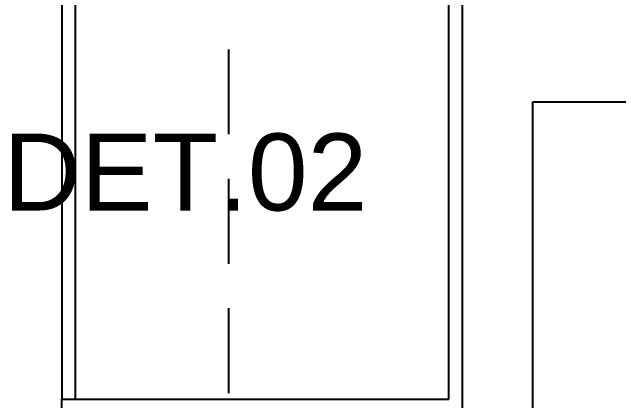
# Model space of a CAD drawing. Header units: millimetres. Extents: x 1573 to 2177, y 1587 to 1932.
# Drawn here: x 1905.346 to 1906.71, y 1918.279 to 1919.151 of the extents above; entities that cross this region are included whole.
import ezdxf

# ---------------------------------------------------------------- set-up
doc = ezdxf.new("R2010")
doc.units = ezdxf.units.MM
doc.header["$LTSCALE"] = 0.03
doc.linetypes.add('HIDDEN', pattern=[9.525, 6.35, -3.175])
doc.layers.add('-HIDRO', color=8, linetype='Continuous')
doc.styles.add('ARIAL', font='arial.ttf')

msp = doc.modelspace()

# ---------------------------------------------------------------- linework, layer by layer
at = {"layer": '-HIDRO', "linetype": 'HIDDEN'}
msp.add_line((1905.8329, 1920.5203), (1905.8329, 1916.6503), dxfattribs=at)
at = {"layer": '-HIDRO'}
for p, q in [((1905.4579, 1920.4903), (1905.4579, 1918.283)), ((1905.4879, 1920.4903), (1905.4879, 1918.283)), ((1906.3279, 1918.283), (1906.3279, 1920.4903)), ((1906.3579, 1920.3748), (1906.3579, 1916.0653)), ((1906.5169, 1916.9308), (1906.5169, 1918.9498)), ((1906.5169, 1918.9498), (1907.0846, 1918.9498)), ((1905.4579, 1918.253), (1905.4579, 1918.283)), ((1905.4579, 1918.283), (1906.3279, 1918.283))]:
    msp.add_line(p, q, dxfattribs=at)

# ---------------------------------------------------------------- texts
at = {"insert": (1905.3266, 1918.879), "char_height": 0.1728, "width": 3.656955, "attachment_point": 1, "style": 'ARIAL'}
msp.add_mtext('DET.02', dxfattribs=at)

doc.saveas('drawing.dxf')
